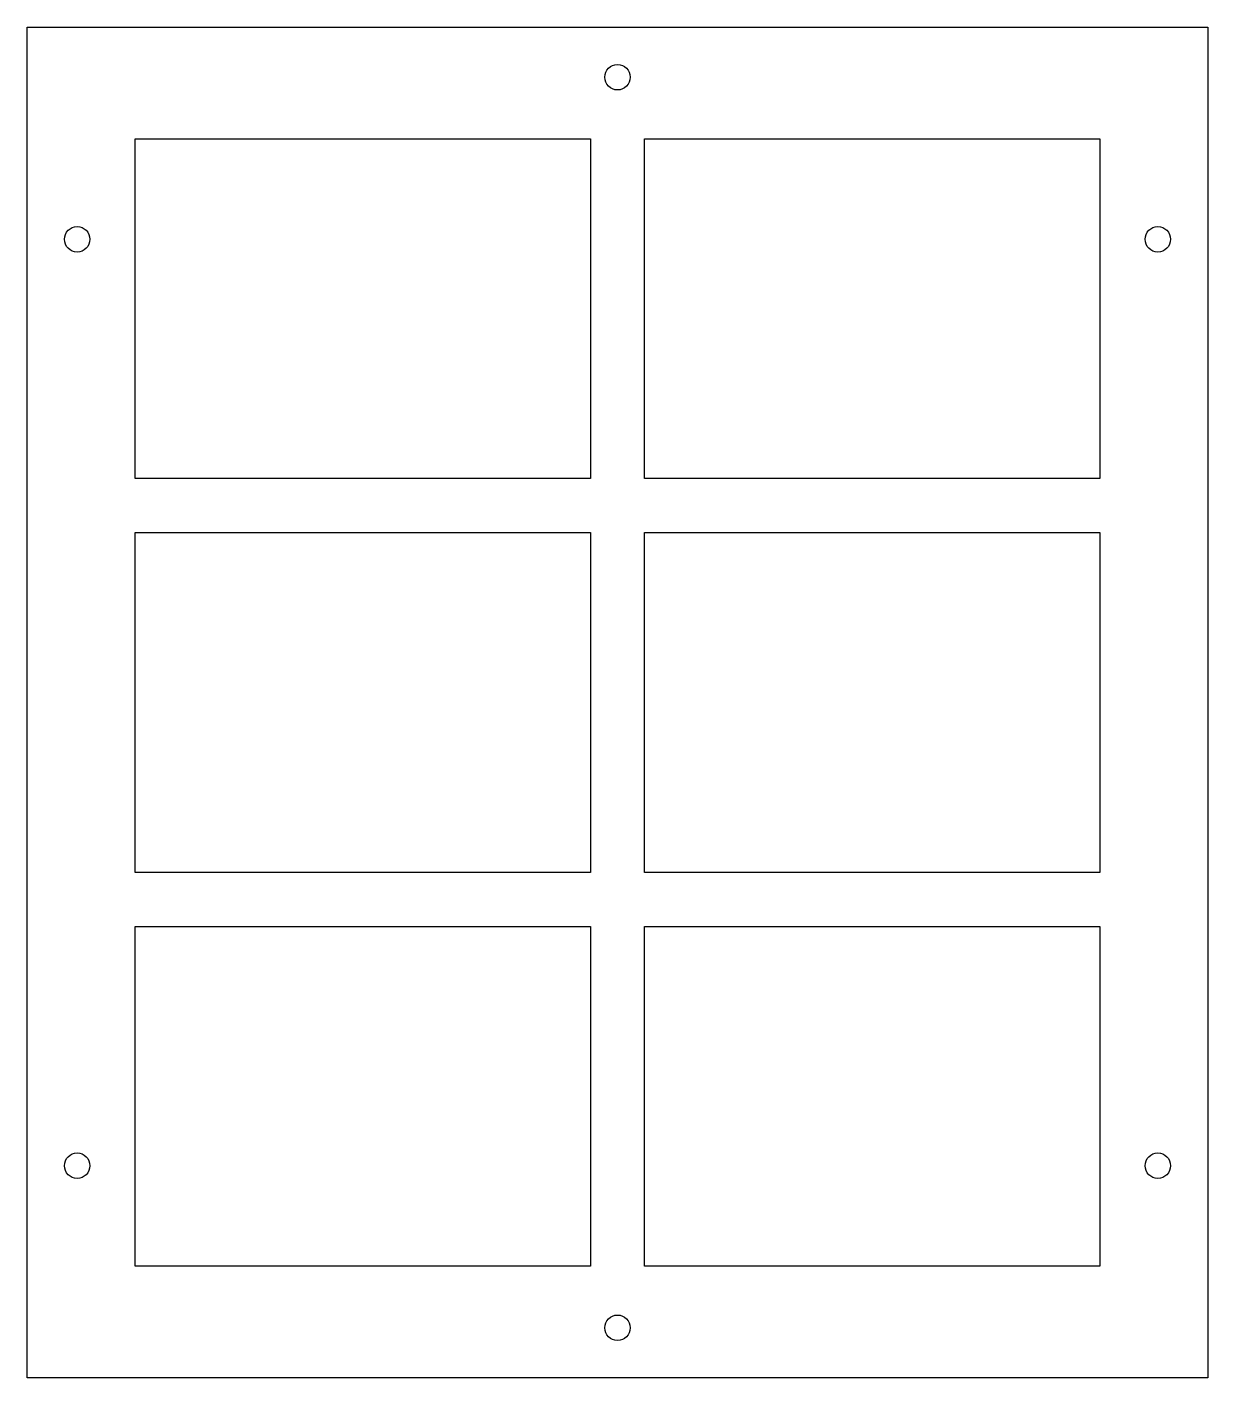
# Model space of a CAD drawing. Extents: x 72 to 225, y 18 to 192.
import ezdxf

# ---------------------------------------------------------------- set-up
doc = ezdxf.new("R2010")
doc.units = 0
doc.layers.add('View005', color=7, linetype='CONTINUOUS')

msp = doc.modelspace()

# ---------------------------------------------------------------- linework, layer by layer
at = {"layer": 'View005'}
for p, q in [((72, 192.5), (225, 192.5)), ((72, 17.5), (72, 192.5)), ((225, 192.5), (225, 17.5)), ((86, 178), (145, 178)), ((86, 134), (86, 178)), ((145, 178), (145, 134)), ((152, 178), (211, 178)), ((152, 134), (152, 178)), ((211, 178), (211, 134)), ((145, 134), (86, 134)), ((211, 134), (152, 134)), ((86, 127), (145, 127)), ((86, 83), (86, 127)), ((145, 127), (145, 83)), ((152, 127), (211, 127)), ((152, 83), (152, 127)), ((211, 127), (211, 83)), ((145, 83), (86, 83)), ((211, 83), (152, 83)), ((86, 76), (145, 76)), ((86, 32), (86, 76)), ((145, 76), (145, 32)), ((152, 76), (211, 76)), ((152, 32), (152, 76)), ((211, 76), (211, 32)), ((145, 32), (86, 32)), ((211, 32), (152, 32)), ((225, 17.5), (72, 17.5))]:
    msp.add_line(p, q, dxfattribs=at)
for centre in [(148.5, 186), (78.5, 165), (218.5, 165), (78.5, 45), (218.5, 45), (148.5, 24)]:
    msp.add_circle(centre, 1.65, dxfattribs=at)

doc.saveas('drawing.dxf')
